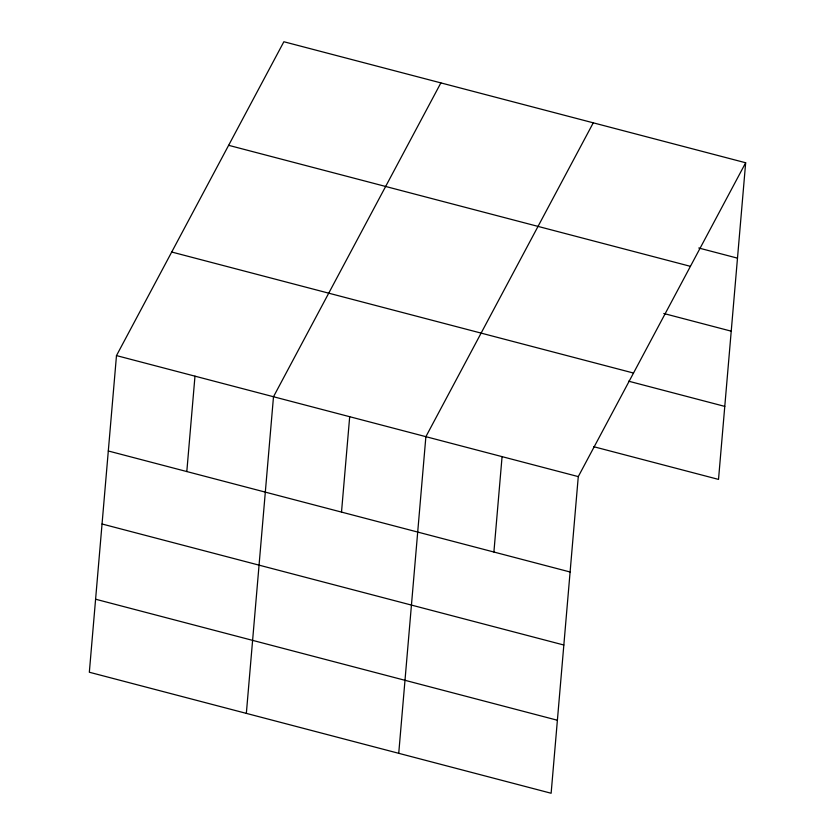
<?xml version="1.0" encoding="UTF-8"?>
<svg xmlns="http://www.w3.org/2000/svg" width="835" height="835" viewBox="0 0 835 835"><rect width="100%" height="100%" fill="white"/><g stroke="black" fill="none" stroke-linecap="round" stroke-linejoin="round"><path stroke-width="1.25" d="M116.482 355.595L89.335 672.238L551.131 793.25L578.279 476.608L745.665 162.762L283.869 41.75L116.482 355.595L578.279 476.608M186.81 471.556L194.983 376.167M246.346 713.382L273.494 396.74L440.88 82.895M341.505 512.095L349.688 416.707M398.733 753.316L425.881 436.674L593.267 122.829M493.902 552.029L502.075 456.641M745.665 162.762L718.517 479.405L593.612 446.673M698.759 248.005L737.482 258.151M228.633 145.321L690.42 266.334M663.773 313.49L731.23 331.171M171.718 252.024L633.514 373.047M628.598 381.188L724.78 406.394M108.299 450.983L570.096 571.996M102.047 523.994L563.834 645.017M95.597 599.217L557.383 720.24"/></g></svg>
